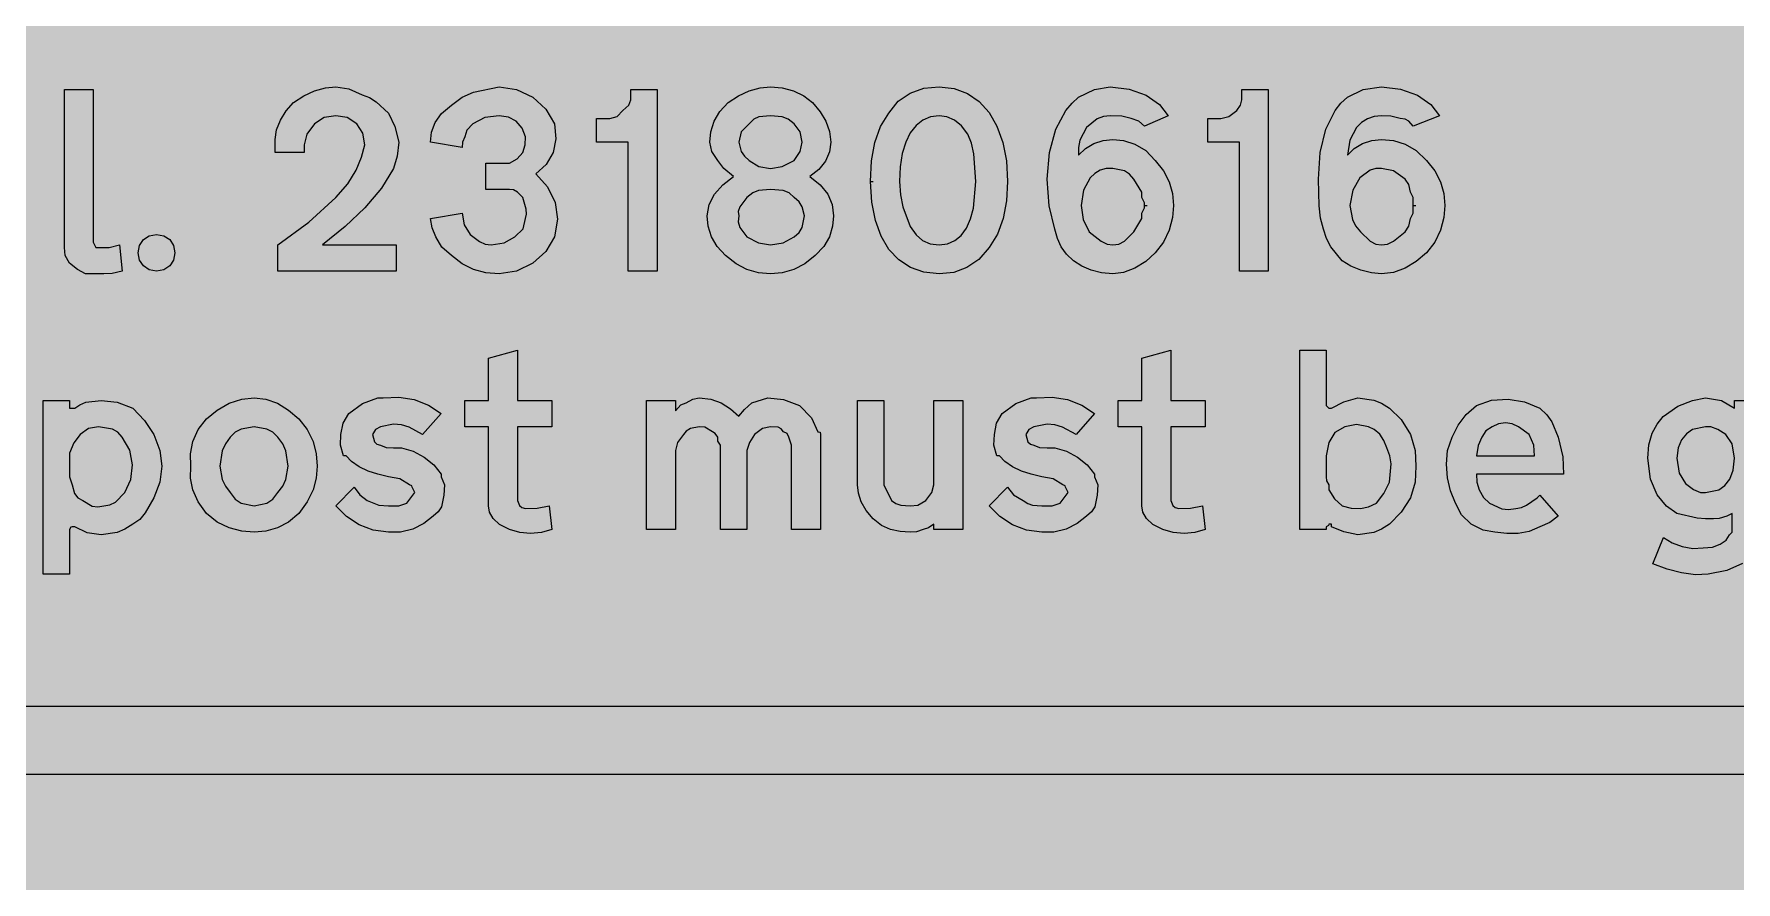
# Model space of a CAD drawing. Header units: metres. Extents: x 10 to 559, y 12 to 260.
# Drawn here: x 345.7 to 462, y 134.1 to 192.1 of the extents above; entities that cross this region are included whole.
import ezdxf

# ---------------------------------------------------------------- set-up
doc = ezdxf.new("R2010")
doc.units = ezdxf.units.M
for name, color, linetype, true_color in [('FILL_BLACK_000000', 7, 'Continuous', 0x000000), ('FILL_YELLOW_FFFF00', 7, 'Continuous', 0xffff00), ('STROKE_BLACK_000000', 7, 'Continuous', 0x000000)]:
    doc.layers.add(name, color=color, linetype=linetype, true_color=true_color)

msp = doc.modelspace()

# ---------------------------------------------------------------- hatches: boundary and pattern name
at = {"layer": 'FILL_BLACK_000000', "true_color": 0x000000}
h = msp.add_hatch(color=7, dxfattribs=at)
h.dxf.hatch_style = 1
h.paths.add_polyline_path([(362.16, 183.96), (362.16, 184.86), (362.26, 185.53), (362.52, 186.19), (362.92, 186.81), (363.42, 187.38), (364.12, 187.85), (364.86, 188.19), (365.6, 188.39), (366.3, 188.46), (367.2, 188.33), (368.1, 187.92), (368.61, 187.72), (369.07, 187.43), (369.9, 186.66), (370.33, 185.74), (370.62, 184.68), (370.51, 183.71), (370.26, 182.88), (369.42, 181.53), (368.3, 180.2), (366.94, 178.91), (365.4, 177.66), (370.44, 177.66), (370.44, 175.86), (362.34, 175.86), (362.34, 177.66), (364.46, 179.21), (366.3, 180.9), (367.12, 181.84), (367.7, 182.77), (368.07, 183.66), (368.28, 184.5), (368.15, 185.29), (367.74, 185.94), (367.09, 186.35), (366.3, 186.48), (365.51, 186.35), (364.86, 185.94), (364.32, 185.22), (364.14, 184.5), (364.14, 183.96), (362.16, 183.96)])
h = msp.add_hatch(color=7, dxfattribs=at)
h.dxf.hatch_style = 1
h.paths.add_polyline_path([(379.33, 179.76), (379.31, 180.11), (379.08, 180.9), (378.72, 181.26), (378.45, 181.42), (378.18, 181.44), (376.56, 181.44), (376.56, 183.24), (378, 183.24), (378.18, 183.24), (378.7, 183.53), (379.08, 183.96), (379.24, 184.5), (379.26, 185.04), (379.03, 185.64), (378.63, 186.1), (378.1, 186.38), (377.46, 186.48), (376.49, 186.35), (375.66, 185.94), (375.26, 185.49), (375.12, 185.04), (374.96, 184.68), (374.94, 184.32), (372.78, 184.68), (372.85, 185.35), (373.1, 186.01), (373.54, 186.63), (374.22, 187.2), (374.93, 187.75), (375.71, 188.1), (377.46, 188.46), (378.66, 188.27), (379.76, 187.74), (380.65, 186.94), (381.24, 185.94), (381.35, 184.9), (381.15, 183.96), (380.68, 183.16), (379.98, 182.52), (380.78, 181.62), (381.29, 180.56), (381.45, 179.41), (381.24, 178.2), (380.65, 177.2), (379.76, 176.4), (378.66, 175.87), (377.46, 175.68), (376.55, 175.75), (375.71, 175.97), (374.93, 176.36), (374.22, 176.94), (373.55, 177.5), (373.14, 178.2), (372.89, 178.83), (372.78, 179.46), (374.94, 179.82), (375.08, 179.03), (375.48, 178.38), (376.13, 177.89), (376.52, 177.72), (376.92, 177.66), (377.8, 177.8), (378.54, 178.2), (379.1, 178.76), (379.26, 179.46), (379.33, 179.76)])
h = msp.add_hatch(color=7, dxfattribs=at)
h.dxf.hatch_style = 1
h.paths.add_polyline_path([(400.22, 180.42), (400.32, 179.64), (400.25, 178.94), (400.03, 178.22), (399.64, 177.54), (399.06, 176.94), (398.35, 176.36), (397.6, 175.97), (396.81, 175.75), (396, 175.68), (395.19, 175.75), (394.4, 175.97), (393.65, 176.36), (392.94, 176.94), (392.36, 177.54), (391.97, 178.22), (391.75, 178.94), (391.68, 179.64), (391.81, 180.42), (392.18, 181.13), (392.74, 181.77), (393.48, 182.34), (392.81, 182.88), (392.4, 183.42), (392, 184.05), (391.86, 184.68), (391.93, 185.38), (392.15, 186.1), (392.54, 186.78), (393.12, 187.38), (393.82, 187.85), (394.56, 188.19), (395.3, 188.39), (396, 188.46), (396.8, 188.39), (397.58, 188.19), (398.28, 187.85), (398.88, 187.38), (399.4, 186.75), (399.78, 186.12), (400.03, 185.4), (400.14, 184.68), (400.04, 184.01), (399.76, 183.38), (399.3, 182.81), (398.7, 182.34), (399.41, 181.77), (399.92, 181.13), (400.22, 180.42)])
h.paths.add_polyline_path([(394.38, 180.9), (393.91, 180.27), (393.8, 179.94), (393.84, 179.64), (393.8, 179.24), (393.91, 178.85), (394.38, 178.2), (395.19, 177.8), (396, 177.66), (396.88, 177.8), (397.62, 178.2), (397.96, 178.5), (398.18, 178.85), (398.34, 179.64), (398.18, 180.27), (397.96, 180.6), (397.62, 180.9), (397.29, 181.21), (396.88, 181.37), (396, 181.44), (395.19, 181.37), (394.79, 181.21), (394.38, 180.9)], flags=16)
h.paths.add_polyline_path([(397.62, 183.42), (398.03, 184.05), (398.16, 184.68), (398.03, 185.38), (397.62, 185.94), (397.22, 186.25), (396.81, 186.41), (396, 186.48), (395.21, 186.41), (394.86, 186.25), (394.56, 185.94), (394, 185.38), (393.84, 184.68), (394, 184.05), (394.22, 183.72), (394.56, 183.42), (395.21, 183.02), (396, 182.88), (396.81, 183.02), (397.62, 183.42)], flags=16)
h = msp.add_hatch(color=7, dxfattribs=at)
h.dxf.hatch_style = 1
h.paths.add_polyline_path([(403.13, 184.66), (403.52, 185.75), (404.1, 186.66), (404.74, 187.47), (405.54, 188.03), (406.48, 188.36), (407.52, 188.46), (408.55, 188.34), (409.47, 188), (410.27, 187.45), (410.94, 186.71), (411.48, 185.77), (411.87, 184.66), (412.12, 183.4), (412.2, 181.98), (412.13, 180.67), (411.91, 179.46), (411.52, 178.39), (410.94, 177.48), (410.23, 176.67), (409.43, 176.11), (408.54, 175.78), (407.52, 175.68), (406.49, 175.79), (405.57, 176.11), (404.77, 176.63), (404.1, 177.35), (403.56, 178.25), (403.17, 179.33), (402.92, 180.57), (402.84, 181.98), (402.91, 183.39), (403.13, 184.66)])
h.paths.add_polyline_path([(408.6, 177.96), (409.03, 178.31), (409.39, 178.81), (409.67, 179.43), (409.87, 180.17), (410.04, 181.98), (409.91, 183.87), (409.74, 184.61), (409.5, 185.22), (409.06, 185.8), (408.58, 186.19), (408.06, 186.41), (407.52, 186.48), (406.94, 186.4), (406.41, 186.18), (405.95, 185.82), (405.56, 185.31), (405.25, 184.67), (405.01, 183.9), (404.87, 183), (404.82, 181.98), (404.88, 181.07), (405.05, 180.25), (405.54, 178.92), (405.95, 178.34), (406.4, 177.95), (406.91, 177.73), (407.52, 177.66), (408.09, 177.73), (408.6, 177.96)], flags=16)
h = msp.add_hatch(color=7, dxfattribs=at)
h.dxf.hatch_style = 1
h.paths.add_polyline_path([(417.92, 175.93), (417.27, 176.21), (416.7, 176.58), (416.22, 177.02), (415.87, 177.53), (415.61, 178.1), (415.44, 178.74), (415.04, 180.32), (414.9, 182.16), (415.06, 183.97), (415.51, 185.56), (416.19, 186.84), (416.61, 187.35), (417.06, 187.74), (418.14, 188.28), (419.22, 188.46), (420.52, 188.3), (421.67, 187.88), (422.59, 187.25), (423.18, 186.48), (421.56, 185.76), (421.18, 186.1), (420.66, 186.3), (420.01, 186.46), (419.22, 186.48), (418.76, 186.42), (418.33, 186.26), (417.6, 185.67), (417.14, 184.81), (417.05, 184.31), (417.06, 183.78), (417.53, 184.25), (418.1, 184.59), (418.73, 184.79), (419.4, 184.86), (420.13, 184.79), (420.91, 184.55), (421.65, 184.1), (422.28, 183.42), (422.86, 182.71), (423.25, 181.96), (423.47, 181.17), (423.54, 180.36), (423.47, 179.52), (423.25, 178.67), (422.86, 177.85), (422.28, 177.12), (421.65, 176.52), (420.91, 176.06), (420.13, 175.78), (419.4, 175.68), (418.62, 175.74), (417.92, 175.93)])
h.paths.add_polyline_path([(421.38, 180.9), (421.38, 181.26), (420.84, 182.16), (420.54, 182.5), (420.19, 182.72), (419.4, 182.88), (418.95, 182.88), (418.53, 182.76), (418.16, 182.54), (417.85, 182.23), (417.4, 181.39), (417.24, 180.36), (417.38, 179.39), (417.78, 178.56), (418.59, 177.91), (419, 177.72), (419.4, 177.66), (419.8, 177.72), (420.19, 177.91), (420.84, 178.56), (421.38, 179.46), (421.38, 179.82), (421.56, 180.18), (421.56, 180.36), (421.56, 180.54), (421.38, 180.9)], flags=16)
h = msp.add_hatch(color=7, dxfattribs=at)
h.dxf.hatch_style = 1
h.paths.add_polyline_path([(436.34, 175.93), (435.66, 176.21), (435.06, 176.58), (434.3, 177.53), (434, 178.1), (433.8, 178.74), (433.59, 179.48), (433.49, 180.32), (433.44, 182.16), (433.57, 183.97), (433.96, 185.56), (434.58, 186.84), (434.97, 187.35), (435.42, 187.74), (436.5, 188.28), (437.76, 188.46), (439.06, 188.3), (440.21, 187.88), (441.13, 187.25), (441.72, 186.48), (439.92, 185.76), (439.61, 186.1), (439.36, 186.24), (439.02, 186.3), (438.39, 186.46), (437.76, 186.48), (437.25, 186.42), (436.79, 186.26), (436.39, 186.01), (436.05, 185.67), (435.58, 184.81), (435.42, 183.78), (435.89, 184.25), (436.46, 184.59), (437.09, 184.79), (437.76, 184.86), (438.57, 184.79), (439.36, 184.55), (440.11, 184.1), (440.82, 183.42), (441.4, 182.71), (441.79, 181.96), (442.01, 181.17), (442.08, 180.36), (442.01, 179.52), (441.79, 178.67), (441.4, 177.85), (440.82, 177.12), (440.11, 176.52), (439.36, 176.06), (438.57, 175.78), (437.76, 175.68), (437.06, 175.74), (436.34, 175.93)])
h.paths.add_polyline_path([(439.92, 180.9), (439.74, 181.26), (439.63, 181.78), (439.38, 182.16), (438.57, 182.72), (437.76, 182.88), (437.36, 182.88), (436.97, 182.76), (436.28, 182.23), (435.79, 181.39), (435.6, 180.36), (435.76, 179.39), (435.98, 178.97), (436.32, 178.56), (436.97, 177.91), (437.36, 177.72), (437.76, 177.66), (438.17, 177.72), (438.57, 177.91), (439.38, 178.56), (439.63, 178.94), (439.74, 179.46), (439.92, 179.82), (439.92, 180.18), (439.92, 180.36), (439.92, 180.54), (439.92, 180.9)], flags=16)
h = msp.add_hatch(color=7, dxfattribs=at)
h.dxf.hatch_style = 1
h.paths.add_polyline_path([(347.76, 188.28), (349.74, 188.28), (349.74, 177.84), (349.92, 177.48), (350.28, 177.48), (350.82, 177.48), (351.54, 177.66), (351.72, 175.86), (351.02, 175.7), (350.46, 175.68), (349.2, 175.68), (348.66, 175.97), (348.12, 176.4), (347.81, 176.94), (347.76, 177.48), (347.76, 188.28)])
h = msp.add_hatch(color=7, dxfattribs=at)
h.dxf.hatch_style = 1
h.paths.add_polyline_path([(386.28, 175.86), (386.28, 184.68), (384.12, 184.68), (384.12, 186.3), (385.02, 186.3), (385.54, 186.44), (385.92, 186.84), (386.33, 187.2), (386.46, 187.56), (386.46, 188.28), (388.26, 188.28), (388.26, 175.86), (386.28, 175.86)])
h = msp.add_hatch(color=7, dxfattribs=at)
h.dxf.hatch_style = 1
h.paths.add_polyline_path([(428.04, 175.86), (428.04, 184.68), (425.88, 184.68), (425.88, 186.3), (426.78, 186.3), (427.32, 186.44), (427.86, 186.84), (428.11, 187.2), (428.22, 187.56), (428.22, 188.28), (430.02, 188.28), (430.02, 175.86), (428.04, 175.86)])
h = msp.add_hatch(color=7, dxfattribs=at)
h.dxf.hatch_style = 1
h.paths.add_polyline_path([(355.22, 176.62), (354.96, 176.22), (354.56, 175.96), (354.06, 175.86), (353.56, 175.96), (353.16, 176.22), (352.9, 176.62), (352.8, 177.12), (352.9, 177.62), (353.16, 178.02), (353.56, 178.28), (354.06, 178.38), (354.56, 178.28), (354.96, 178.02), (355.22, 177.62), (355.32, 177.12), (355.22, 176.62)])
h = msp.add_hatch(color=7, dxfattribs=at)
h.dxf.hatch_style = 1
h.paths.add_polyline_path([(378.85, 159.86), (379.02, 159.72), (379.26, 159.66), (380.07, 159.68), (380.88, 159.84), (381.06, 158.22), (380.36, 158.02), (379.62, 157.95), (378.88, 158.02), (378.18, 158.22), (377.5, 158.55), (377.05, 158.96), (376.81, 159.41), (376.74, 159.84), (376.74, 165.24), (375.12, 165.24), (375.12, 167.04), (376.74, 167.04), (376.74, 169.92), (378.72, 170.46), (378.72, 167.04), (381.06, 167.04), (381.06, 165.24), (378.72, 165.24), (378.72, 160.2), (378.85, 159.86)])
h = msp.add_hatch(color=7, dxfattribs=at)
h.dxf.hatch_style = 1
h.paths.add_polyline_path([(423.5, 159.86), (423.66, 159.72), (423.9, 159.66), (424.71, 159.68), (425.52, 159.84), (425.7, 158.22), (425, 158.02), (424.26, 157.95), (423.52, 158.02), (422.82, 158.22), (422.14, 158.55), (421.7, 158.96), (421.45, 159.41), (421.38, 159.84), (421.38, 165.24), (419.76, 165.24), (419.76, 167.04), (421.38, 167.04), (421.38, 169.92), (423.36, 170.46), (423.36, 167.04), (425.7, 167.04), (425.7, 165.24), (423.36, 165.24), (423.36, 160.2), (423.5, 159.86)])
h = msp.add_hatch(color=7, dxfattribs=at)
h.dxf.hatch_style = 1
h.paths.add_polyline_path([(436.14, 167.22), (437.22, 167.06), (437.76, 166.84), (438.3, 166.5), (439.09, 165.74), (439.74, 164.7), (440.06, 163.62), (440.1, 162.54), (440.06, 161.46), (439.74, 160.38), (439.09, 159.41), (438.3, 158.58), (437.76, 158.24), (437.22, 158.02), (436.14, 157.86), (435.17, 158.06), (434.34, 158.4), (434.34, 158.58), (434.16, 158.58), (434.14, 158.49), (433.98, 158.4), (433.98, 158.22), (432.18, 158.22), (432.18, 170.46), (433.98, 170.46), (433.98, 166.68), (434.16, 166.5), (434.34, 166.5), (435.17, 166.93), (436.14, 167.22)])
h.paths.add_polyline_path([(437.4, 160.02), (437.92, 160.67), (438.3, 161.46), (438.41, 162.7), (438.33, 163.26), (438.12, 163.8), (437.92, 164.3), (437.63, 164.72), (437.26, 165.04), (436.86, 165.24), (436.05, 165.38), (435.24, 165.24), (434.57, 164.84), (434.16, 164.16), (433.98, 163.26), (433.98, 161.82), (434, 161.55), (434.16, 161.28), (434.16, 160.92), (434.54, 160.31), (435.06, 159.84), (435.69, 159.68), (436.32, 159.66), (436.86, 159.77), (437.4, 160.02)], flags=16)
h = msp.add_hatch(color=7, dxfattribs=at)
h.dxf.hatch_style = 1
h.paths.add_polyline_path([(350.28, 167.04), (351.36, 166.91), (352.44, 166.5), (353.23, 165.67), (353.88, 164.7), (354.28, 163.62), (354.42, 162.54), (354.28, 161.46), (353.88, 160.38), (353.29, 159.35), (352.92, 158.91), (352.44, 158.58), (351.9, 158.24), (351.36, 158.02), (350.28, 157.86), (349.31, 158), (348.48, 158.4), (348.3, 158.4), (348.21, 158.38), (348.12, 158.22), (348.12, 155.16), (346.32, 155.16), (346.32, 167.04), (348.12, 167.04), (348.12, 166.5), (348.3, 166.5), (348.41, 166.5), (348.48, 166.5), (348.81, 166.74), (349.24, 166.91), (350.28, 167.04)])
h.paths.add_polyline_path([(348.12, 163.44), (348.12, 161.82), (348.3, 161.28), (348.46, 160.67), (348.68, 160.39), (349.02, 160.2), (349.67, 159.82), (350.06, 159.77), (350.46, 159.84), (350.86, 159.9), (351.25, 160.09), (351.9, 160.74), (352.3, 161.63), (352.42, 162.63), (352.23, 163.63), (351.72, 164.52), (351.42, 164.86), (351.04, 165.08), (350.1, 165.24), (349.4, 165.11), (348.84, 164.7), (348.41, 164.14), (348.12, 163.44)], flags=16)
h = msp.add_hatch(color=7, dxfattribs=at)
h.dxf.hatch_style = 1
h.paths.add_polyline_path([(356.53, 164.23), (356.91, 165.05), (357.48, 165.78), (358.21, 166.38), (359.03, 166.84), (359.88, 167.12), (360.72, 167.22), (361.53, 167.12), (362.32, 166.84), (363.07, 166.38), (363.78, 165.78), (364.36, 165.05), (364.75, 164.23), (364.97, 163.38), (365.04, 162.54), (364.97, 161.73), (364.75, 160.92), (364.36, 160.11), (363.78, 159.3), (363.07, 158.72), (362.32, 158.33), (361.53, 158.11), (360.72, 158.04), (359.88, 158.11), (359.03, 158.33), (358.21, 158.72), (357.48, 159.3), (356.91, 160.11), (356.53, 160.92), (356.37, 161.73), (356.4, 162.54), (356.37, 163.38), (356.53, 164.23)])
h.paths.add_polyline_path([(359.43, 164.86), (359.1, 164.52), (358.76, 164.08), (358.54, 163.6), (358.38, 162.54), (358.54, 161.64), (358.76, 161.17), (359.1, 160.74), (359.43, 160.3), (359.84, 160.02), (360.72, 159.84), (361.6, 160.02), (362.01, 160.3), (362.34, 160.74), (362.68, 161.17), (362.9, 161.64), (363.06, 162.54), (362.9, 163.6), (362.68, 164.08), (362.34, 164.52), (362.01, 164.86), (361.6, 165.08), (360.72, 165.24), (359.84, 165.08), (359.43, 164.86)], flags=16)
h = msp.add_hatch(color=7, dxfattribs=at)
h.dxf.hatch_style = 1
h.paths.add_polyline_path([(369.74, 163.82), (370.26, 163.8), (370.8, 163.8), (371.6, 163.57), (372.35, 163.17), (373, 162.64), (373.5, 162), (373.5, 161.82), (373.73, 161.26), (373.68, 160.56), (373.52, 159.77), (373.3, 159.42), (372.96, 159.12), (372.33, 158.62), (371.57, 158.24), (370.73, 158.03), (369.9, 158.04), (368.86, 158.17), (367.9, 158.54), (367.04, 159.1), (366.3, 159.84), (367.56, 161.1), (367.94, 160.58), (368.46, 160.2), (369.25, 159.89), (369.9, 159.84), (370.62, 159.84), (371.16, 160.02), (371.7, 160.74), (371.52, 161.1), (371.5, 161.19), (371.34, 161.28), (370.69, 161.69), (369.9, 161.82), (369.18, 162), (368.51, 162.2), (367.9, 162.5), (367.38, 162.86), (367.02, 163.26), (366.84, 163.26), (366.62, 163.98), (366.66, 164.7), (366.8, 165.49), (367.2, 166.14), (368.12, 166.82), (369.18, 167.22), (369.54, 167.22), (370.61, 167.25), (371.66, 167.09), (372.63, 166.71), (373.5, 166.14), (372.24, 164.7), (371.32, 165.2), (370.8, 165.36), (370.26, 165.42), (369.36, 165.24), (369.02, 165.04), (368.82, 164.7), (368.96, 164.21), (369.12, 164.04), (369.36, 163.98), (369.74, 163.82)])
h = msp.add_hatch(color=7, dxfattribs=at)
h.dxf.hatch_style = 1
h.paths.add_polyline_path([(389.52, 166.32), (389.88, 166.73), (390.24, 166.86), (390.69, 167.11), (391.14, 167.22), (391.92, 167.12), (392.63, 166.86), (393.27, 166.46), (393.84, 165.96), (394.22, 166.41), (394.74, 166.86), (395.82, 167.22), (396.9, 167.09), (397.98, 166.68), (398.81, 165.85), (399.24, 164.88), (399.4, 164.86), (399.42, 164.7), (399.42, 158.22), (397.44, 158.22), (397.44, 163.98), (397.26, 164.52), (397.15, 164.77), (396.9, 164.88), (396.73, 165.09), (396.52, 165.2), (396, 165.24), (395.46, 165.11), (394.92, 164.7), (394.58, 164.16), (394.38, 163.62), (394.38, 158.22), (392.58, 158.22), (392.58, 163.98), (392.42, 164.25), (392.4, 164.52), (392.22, 164.77), (392.04, 164.88), (391.52, 165.2), (391.14, 165.24), (390.53, 165.11), (390.25, 164.94), (390.06, 164.7), (389.66, 164.16), (389.52, 163.62), (389.52, 158.22), (387.54, 158.22), (387.54, 167.04), (389.52, 167.04), (389.52, 166.32)])
h = msp.add_hatch(color=7, dxfattribs=at)
h.dxf.hatch_style = 1
h.paths.add_polyline_path([(404.87, 158.08), (404.21, 158.22), (403.59, 158.5), (403.02, 158.94), (402.55, 159.51), (402.21, 160.11), (402.01, 160.71), (401.94, 161.28), (401.94, 167.04), (403.74, 167.04), (403.74, 161.28), (404.28, 160.2), (404.58, 159.99), (404.91, 159.89), (405.54, 159.84), (406.08, 159.89), (406.62, 160.2), (407.02, 160.74), (407.16, 161.28), (407.16, 167.04), (409.14, 167.04), (409.14, 158.22), (407.16, 158.22), (407.16, 158.58), (406.8, 158.33), (406.44, 158.22), (405.99, 158.06), (405.54, 158.04), (404.87, 158.08)])
h = msp.add_hatch(color=7, dxfattribs=at)
h.dxf.hatch_style = 1
h.paths.add_polyline_path([(414.38, 163.82), (414.9, 163.8), (415.44, 163.8), (416.24, 163.57), (416.99, 163.17), (417.64, 162.64), (418.14, 162), (418.14, 161.82), (418.37, 161.26), (418.32, 160.56), (418.16, 159.77), (417.94, 159.42), (417.6, 159.12), (416.97, 158.62), (416.21, 158.24), (415.37, 158.03), (414.54, 158.04), (413.5, 158.17), (412.54, 158.54), (411.68, 159.1), (410.94, 159.84), (412.2, 161.1), (412.61, 160.58), (413.28, 160.2), (413.58, 159.99), (413.91, 159.89), (414.54, 159.84), (415.26, 159.84), (415.8, 160.02), (416.34, 160.74), (416.16, 161.1), (416.14, 161.19), (415.98, 161.28), (415.33, 161.69), (414.54, 161.82), (413.82, 162), (413.15, 162.2), (412.54, 162.5), (412.02, 162.86), (411.66, 163.26), (411.48, 163.26), (411.26, 163.98), (411.3, 164.7), (411.44, 165.49), (411.84, 166.14), (412.76, 166.82), (413.82, 167.22), (414.18, 167.22), (415.25, 167.25), (416.29, 167.09), (417.27, 166.71), (418.14, 166.14), (416.88, 164.7), (415.96, 165.2), (415.44, 165.36), (414.9, 165.42), (414, 165.24), (413.66, 165.04), (413.46, 164.7), (413.6, 164.21), (413.76, 164.04), (414, 163.98), (414.38, 163.82)])
h = msp.add_hatch(color=7, dxfattribs=at)
h.dxf.hatch_style = 1
h.paths.add_polyline_path([(443.88, 158.58), (443.21, 159.23), (442.8, 160.02), (442.46, 160.86), (442.26, 161.75), (442.19, 162.68), (442.26, 163.62), (442.57, 164.53), (442.98, 165.35), (443.53, 166.08), (444.24, 166.68), (445.27, 167.06), (446.4, 167.13), (447.53, 166.93), (448.56, 166.5), (449.04, 166.06), (449.39, 165.58), (449.82, 164.52), (450.14, 163.19), (450.18, 162), (444.24, 162), (444.26, 161.46), (444.42, 160.92), (444.71, 160.4), (445.14, 160.02), (445.97, 159.64), (446.43, 159.59), (446.94, 159.66), (447.32, 159.72), (447.66, 159.89), (448.38, 160.38), (448.56, 160.56), (449.82, 159.12), (449.26, 158.69), (448.56, 158.4), (447.85, 158.09), (447.1, 157.95), (446.31, 157.94), (445.5, 158.04), (444.69, 158.18), (443.88, 158.58)])
h.paths.add_polyline_path([(448.16, 163.98), (447.84, 164.7), (447.12, 165.24), (446.69, 165.44), (446.22, 165.51), (445.75, 165.44), (445.32, 165.24), (444.89, 164.95), (444.6, 164.52), (444.35, 163.96), (444.24, 163.26), (448.2, 163.26), (448.16, 163.98)], flags=16)
h = msp.add_hatch(color=7, dxfattribs=at)
h.dxf.hatch_style = 1
h.paths.add_polyline_path([(458.3, 157.05), (459.02, 156.92), (459.72, 156.96), (460.36, 157.02), (460.89, 157.21), (461.29, 157.49), (461.52, 157.86), (461.7, 158.04), (461.7, 158.22), (461.7, 159.3), (461.34, 159.12), (460.82, 158.96), (460.44, 158.94), (459.9, 158.94), (459.32, 158.99), (457.92, 159.3), (457.23, 159.81), (456.59, 160.58), (456.12, 161.65), (455.94, 163.08), (456.02, 164.01), (456.24, 164.79), (456.58, 165.42), (457, 165.94), (457.99, 166.65), (459, 167.04), (459.9, 167.22), (460.98, 167.04), (461.88, 166.5), (461.88, 167.04), (463.68, 167.04), (463.68, 157.32), (463.22, 156.55), (462.42, 155.9), (461.35, 155.42), (460.08, 155.16), (459.21, 155.12), (458.26, 155.25), (457.27, 155.51), (456.3, 155.88), (457.02, 157.68), (457.62, 157.31), (458.3, 157.05)])
h.paths.add_polyline_path([(458.6, 164.75), (458.26, 164.34), (458.01, 163.79), (457.92, 163.08), (458.1, 162.06), (458.53, 161.37), (459.06, 160.95), (459.54, 160.74), (459.72, 160.74), (459.9, 160.74), (460.8, 160.92), (461.2, 161.23), (461.54, 161.66), (461.79, 162.26), (461.88, 163.08), (461.7, 164.08), (461.27, 164.7), (460.74, 165.05), (460.26, 165.24), (460.08, 165.24), (459.9, 165.24), (459, 165.06), (458.6, 164.75)], flags=16)
h = msp.add_hatch(color=7, dxfattribs=at)
h.dxf.hatch_style = 1
h.paths.add_polyline_path([(77.4, 136.62), (70.38, 136.62), (63.18, 143.82), (70.38, 150.84), (77.4, 150.84), (72.72, 146.16), (506.16, 146.16), (506.16, 141.48), (72.72, 141.48), (77.4, 136.62)])
at = {"layer": 'FILL_YELLOW_FFFF00', "true_color": 0xffff00}
h = msp.add_hatch(color=7, dxfattribs=at)
h.dxf.hatch_style = 1
h.paths.add_polyline_path([(553.58, 259.79), (554.9, 259.4), (556.14, 258.78), (557.28, 257.94), (558.12, 256.9), (558.74, 255.69), (559.13, 254.35), (559.26, 252.9), (559.26, 19.08), (559.13, 17.73), (558.72, 16.38), (558.07, 15.21), (557.28, 14.04), (556.11, 13.12), (554.83, 12.51), (553.51, 12.17), (552.24, 12.06), (17.1, 12.06), (15.86, 12.17), (14.6, 12.51), (13.38, 13.12), (12.24, 14.04), (11.3, 15.18), (10.62, 16.43), (10.22, 17.74), (10.08, 19.08), (10.08, 252.9), (10.22, 254.25), (10.62, 255.6), (11.3, 256.77), (12.24, 257.94), (12.71, 258.45), (13.28, 258.89), (14.58, 259.56), (15.91, 259.88), (17.1, 259.92), (552.24, 259.92), (553.58, 259.79)])

# ---------------------------------------------------------------- linework, layer by layer
at = {"layer": 'FILL_BLACK_000000', "lineweight": 0, "true_color": 0x000000}
for points in [[(362.16, 183.96), (362.16, 184.86), (362.26, 185.53), (362.52, 186.19), (362.92, 186.81), (363.42, 187.38), (364.12, 187.85), (364.86, 188.19), (365.6, 188.39), (366.3, 188.46), (367.2, 188.33), (368.1, 187.92), (368.61, 187.72), (369.07, 187.43), (369.9, 186.66), (370.33, 185.74), (370.62, 184.68), (370.51, 183.71), (370.26, 182.88), (369.42, 181.53), (368.3, 180.2), (366.94, 178.91), (365.4, 177.66), (370.44, 177.66), (370.44, 175.86), (362.34, 175.86), (362.34, 177.66), (364.46, 179.21), (366.3, 180.9), (367.12, 181.84), (367.7, 182.77), (368.07, 183.66), (368.28, 184.5), (368.15, 185.29), (367.74, 185.94), (367.09, 186.35), (366.3, 186.48), (365.51, 186.35), (364.86, 185.94), (364.32, 185.22), (364.14, 184.5), (364.14, 183.96)], [(379.33, 179.76), (379.31, 180.11), (379.08, 180.9), (378.72, 181.26), (378.45, 181.42), (378.18, 181.44), (376.56, 181.44), (376.56, 183.24), (378, 183.24), (378.18, 183.24), (378.7, 183.53), (379.08, 183.96), (379.24, 184.5), (379.26, 185.04), (379.03, 185.64), (378.63, 186.1), (378.1, 186.38), (377.46, 186.48), (376.49, 186.35), (375.66, 185.94), (375.26, 185.49), (375.12, 185.04), (374.96, 184.68), (374.94, 184.32), (372.78, 184.68), (372.85, 185.35), (373.1, 186.01), (373.54, 186.63), (374.22, 187.2), (374.93, 187.75), (375.71, 188.1), (377.46, 188.46), (378.66, 188.27), (379.76, 187.74), (380.65, 186.94), (381.24, 185.94), (381.35, 184.9), (381.15, 183.96), (380.68, 183.16), (379.98, 182.52), (380.78, 181.62), (381.29, 180.56), (381.45, 179.41), (381.24, 178.2), (380.65, 177.2), (379.76, 176.4), (378.66, 175.87), (377.46, 175.68), (376.55, 175.75), (375.71, 175.97), (374.93, 176.36), (374.22, 176.94), (373.55, 177.5), (373.14, 178.2), (372.89, 178.83), (372.78, 179.46), (374.94, 179.82), (375.08, 179.03), (375.48, 178.38), (376.13, 177.89), (376.52, 177.72), (376.92, 177.66), (377.8, 177.8), (378.54, 178.2), (379.1, 178.76), (379.26, 179.46)], [(400.22, 180.42), (400.32, 179.64), (400.25, 178.94), (400.03, 178.22), (399.64, 177.54), (399.06, 176.94), (398.35, 176.36), (397.6, 175.97), (396.81, 175.75), (396, 175.68), (395.19, 175.75), (394.4, 175.97), (393.65, 176.36), (392.94, 176.94), (392.36, 177.54), (391.97, 178.22), (391.75, 178.94), (391.68, 179.64), (391.81, 180.42), (392.18, 181.13), (392.74, 181.77), (393.48, 182.34), (392.81, 182.88), (392.4, 183.42), (392, 184.05), (391.86, 184.68), (391.93, 185.38), (392.15, 186.1), (392.54, 186.78), (393.12, 187.38), (393.82, 187.85), (394.56, 188.19), (395.3, 188.39), (396, 188.46), (396.8, 188.39), (397.58, 188.19), (398.28, 187.85), (398.88, 187.38), (399.4, 186.75), (399.78, 186.12), (400.03, 185.4), (400.14, 184.68), (400.04, 184.01), (399.76, 183.38), (399.3, 182.81), (398.7, 182.34), (399.41, 181.77), (399.92, 181.13)], [(403.13, 184.66), (403.52, 185.75), (404.1, 186.66), (404.74, 187.47), (405.54, 188.03), (406.48, 188.36), (407.52, 188.46), (408.55, 188.34), (409.47, 188), (410.27, 187.45), (410.94, 186.71), (411.48, 185.77), (411.87, 184.66), (412.12, 183.4), (412.2, 181.98), (412.13, 180.67), (411.91, 179.46), (411.52, 178.39), (410.94, 177.48), (410.23, 176.67), (409.43, 176.11), (408.54, 175.78), (407.52, 175.68), (406.49, 175.79), (405.57, 176.11), (404.77, 176.63), (404.1, 177.35), (403.56, 178.25), (403.17, 179.33), (402.92, 180.57), (402.84, 181.98), (402.91, 183.39)], [(417.92, 175.93), (417.27, 176.21), (416.7, 176.58), (416.22, 177.02), (415.87, 177.53), (415.61, 178.1), (415.44, 178.74), (415.04, 180.32), (414.9, 182.16), (415.06, 183.97), (415.51, 185.56), (416.19, 186.84), (416.61, 187.35), (417.06, 187.74), (418.14, 188.28), (419.22, 188.46), (420.52, 188.3), (421.67, 187.88), (422.59, 187.25), (423.18, 186.48), (421.56, 185.76), (421.18, 186.1), (420.66, 186.3), (420.01, 186.46), (419.22, 186.48), (418.76, 186.42), (418.33, 186.26), (417.6, 185.67), (417.14, 184.81), (417.05, 184.31), (417.06, 183.78), (417.53, 184.25), (418.1, 184.59), (418.73, 184.79), (419.4, 184.86), (420.13, 184.79), (420.91, 184.55), (421.65, 184.1), (422.28, 183.42), (422.86, 182.71), (423.25, 181.96), (423.47, 181.17), (423.54, 180.36), (423.47, 179.52), (423.25, 178.67), (422.86, 177.85), (422.28, 177.12), (421.65, 176.52), (420.91, 176.06), (420.13, 175.78), (419.4, 175.68), (418.62, 175.74)], [(436.34, 175.93), (435.66, 176.21), (435.06, 176.58), (434.3, 177.53), (434, 178.1), (433.8, 178.74), (433.59, 179.48), (433.49, 180.32), (433.44, 182.16), (433.57, 183.97), (433.96, 185.56), (434.58, 186.84), (434.97, 187.35), (435.42, 187.74), (436.5, 188.28), (437.76, 188.46), (439.06, 188.3), (440.21, 187.88), (441.13, 187.25), (441.72, 186.48), (439.92, 185.76), (439.61, 186.1), (439.36, 186.24), (439.02, 186.3), (438.39, 186.46), (437.76, 186.48), (437.25, 186.42), (436.79, 186.26), (436.39, 186.01), (436.05, 185.67), (435.58, 184.81), (435.42, 183.78), (435.89, 184.25), (436.46, 184.59), (437.09, 184.79), (437.76, 184.86), (438.57, 184.79), (439.36, 184.55), (440.11, 184.1), (440.82, 183.42), (441.4, 182.71), (441.79, 181.96), (442.01, 181.17), (442.08, 180.36), (442.01, 179.52), (441.79, 178.67), (441.4, 177.85), (440.82, 177.12), (440.11, 176.52), (439.36, 176.06), (438.57, 175.78), (437.76, 175.68), (437.06, 175.74)], [(347.76, 188.28), (349.74, 188.28), (349.74, 177.84), (349.92, 177.48), (350.28, 177.48), (350.82, 177.48), (351.54, 177.66), (351.72, 175.86), (351.02, 175.7), (350.46, 175.68), (349.2, 175.68), (348.66, 175.97), (348.12, 176.4), (347.81, 176.94), (347.76, 177.48)], [(386.28, 175.86), (386.28, 184.68), (384.12, 184.68), (384.12, 186.3), (385.02, 186.3), (385.54, 186.44), (385.92, 186.84), (386.33, 187.2), (386.46, 187.56), (386.46, 188.28), (388.26, 188.28), (388.26, 175.86)], [(428.04, 175.86), (428.04, 184.68), (425.88, 184.68), (425.88, 186.3), (426.78, 186.3), (427.32, 186.44), (427.86, 186.84), (428.11, 187.2), (428.22, 187.56), (428.22, 188.28), (430.02, 188.28), (430.02, 175.86)], [(397.62, 183.42), (398.03, 184.05), (398.16, 184.68), (398.03, 185.38), (397.62, 185.94), (397.22, 186.25), (396.81, 186.41), (396, 186.48), (395.21, 186.41), (394.86, 186.25), (394.56, 185.94), (394, 185.38), (393.84, 184.68), (394, 184.05), (394.22, 183.72), (394.56, 183.42), (395.21, 183.02), (396, 182.88), (396.81, 183.02)], [(408.6, 177.96), (409.03, 178.31), (409.39, 178.81), (409.67, 179.43), (409.87, 180.17), (410.04, 181.98), (409.91, 183.87), (409.74, 184.61), (409.5, 185.22), (409.06, 185.8), (408.58, 186.19), (408.06, 186.41), (407.52, 186.48), (406.94, 186.4), (406.41, 186.18), (405.95, 185.82), (405.56, 185.31), (405.25, 184.67), (405.01, 183.9), (404.87, 183), (404.82, 181.98), (404.88, 181.07), (405.05, 180.25), (405.54, 178.92), (405.95, 178.34), (406.4, 177.95), (406.91, 177.73), (407.52, 177.66), (408.09, 177.73)], [(421.38, 180.9), (421.38, 181.26), (420.84, 182.16), (420.54, 182.5), (420.19, 182.72), (419.4, 182.88), (418.95, 182.88), (418.53, 182.76), (418.16, 182.54), (417.85, 182.23), (417.4, 181.39), (417.24, 180.36), (417.38, 179.39), (417.78, 178.56), (418.59, 177.91), (419, 177.72), (419.4, 177.66), (419.8, 177.72), (420.19, 177.91), (420.84, 178.56), (421.38, 179.46), (421.38, 179.82), (421.56, 180.18), (421.56, 180.36), (421.56, 180.54)], [(439.92, 180.9), (439.74, 181.26), (439.63, 181.78), (439.38, 182.16), (438.57, 182.72), (437.76, 182.88), (437.36, 182.88), (436.97, 182.76), (436.28, 182.23), (435.79, 181.39), (435.6, 180.36), (435.76, 179.39), (435.98, 178.97), (436.32, 178.56), (436.97, 177.91), (437.36, 177.72), (437.76, 177.66), (438.17, 177.72), (438.57, 177.91), (439.38, 178.56), (439.63, 178.94), (439.74, 179.46), (439.92, 179.82), (439.92, 180.18), (439.92, 180.36), (439.92, 180.54)], [(394.38, 180.9), (393.91, 180.27), (393.8, 179.94), (393.84, 179.64), (393.8, 179.24), (393.91, 178.85), (394.38, 178.2), (395.19, 177.8), (396, 177.66), (396.88, 177.8), (397.62, 178.2), (397.96, 178.5), (398.18, 178.85), (398.34, 179.64), (398.18, 180.27), (397.96, 180.6), (397.62, 180.9), (397.29, 181.21), (396.88, 181.37), (396, 181.44), (395.19, 181.37), (394.79, 181.21)], [(355.22, 176.62), (354.96, 176.22), (354.56, 175.96), (354.06, 175.86), (353.56, 175.96), (353.16, 176.22), (352.9, 176.62), (352.8, 177.12), (352.9, 177.62), (353.16, 178.02), (353.56, 178.28), (354.06, 178.38), (354.56, 178.28), (354.96, 178.02), (355.22, 177.62), (355.32, 177.12)], [(378.85, 159.86), (379.02, 159.72), (379.26, 159.66), (380.07, 159.68), (380.88, 159.84), (381.06, 158.22), (380.36, 158.02), (379.62, 157.95), (378.88, 158.02), (378.18, 158.22), (377.5, 158.55), (377.05, 158.96), (376.81, 159.41), (376.74, 159.84), (376.74, 165.24), (375.12, 165.24), (375.12, 167.04), (376.74, 167.04), (376.74, 169.92), (378.72, 170.46), (378.72, 167.04), (381.06, 167.04), (381.06, 165.24), (378.72, 165.24), (378.72, 160.2)], [(423.5, 159.86), (423.66, 159.72), (423.9, 159.66), (424.71, 159.68), (425.52, 159.84), (425.7, 158.22), (425, 158.02), (424.26, 157.95), (423.52, 158.02), (422.82, 158.22), (422.14, 158.55), (421.7, 158.96), (421.45, 159.41), (421.38, 159.84), (421.38, 165.24), (419.76, 165.24), (419.76, 167.04), (421.38, 167.04), (421.38, 169.92), (423.36, 170.46), (423.36, 167.04), (425.7, 167.04), (425.7, 165.24), (423.36, 165.24), (423.36, 160.2)], [(436.14, 167.22), (437.22, 167.06), (437.76, 166.84), (438.3, 166.5), (439.09, 165.74), (439.74, 164.7), (440.06, 163.62), (440.1, 162.54), (440.06, 161.46), (439.74, 160.38), (439.09, 159.41), (438.3, 158.58), (437.76, 158.24), (437.22, 158.02), (436.14, 157.86), (435.17, 158.06), (434.34, 158.4), (434.34, 158.58), (434.16, 158.58), (434.14, 158.49), (433.98, 158.4), (433.98, 158.22), (432.18, 158.22), (432.18, 170.46), (433.98, 170.46), (433.98, 166.68), (434.16, 166.5), (434.34, 166.5), (435.17, 166.93)], [(350.28, 167.04), (351.36, 166.91), (352.44, 166.5), (353.23, 165.67), (353.88, 164.7), (354.28, 163.62), (354.42, 162.54), (354.28, 161.46), (353.88, 160.38), (353.29, 159.35), (352.92, 158.91), (352.44, 158.58), (351.9, 158.24), (351.36, 158.02), (350.28, 157.86), (349.31, 158), (348.48, 158.4), (348.3, 158.4), (348.21, 158.38), (348.12, 158.22), (348.12, 155.16), (346.32, 155.16), (346.32, 167.04), (348.12, 167.04), (348.12, 166.5), (348.3, 166.5), (348.41, 166.5), (348.48, 166.5), (348.81, 166.74), (349.24, 166.91)], [(356.53, 164.23), (356.91, 165.05), (357.48, 165.78), (358.21, 166.38), (359.03, 166.84), (359.88, 167.12), (360.72, 167.22), (361.53, 167.12), (362.32, 166.84), (363.07, 166.38), (363.78, 165.78), (364.36, 165.05), (364.75, 164.23), (364.97, 163.38), (365.04, 162.54), (364.97, 161.73), (364.75, 160.92), (364.36, 160.11), (363.78, 159.3), (363.07, 158.72), (362.32, 158.33), (361.53, 158.11), (360.72, 158.04), (359.88, 158.11), (359.03, 158.33), (358.21, 158.72), (357.48, 159.3), (356.91, 160.11), (356.53, 160.92), (356.37, 161.73), (356.4, 162.54), (356.37, 163.38)], [(369.74, 163.82), (370.26, 163.8), (370.8, 163.8), (371.6, 163.57), (372.35, 163.17), (373, 162.64), (373.5, 162), (373.5, 161.82), (373.73, 161.26), (373.68, 160.56), (373.52, 159.77), (373.3, 159.42), (372.96, 159.12), (372.33, 158.62), (371.57, 158.24), (370.73, 158.03), (369.9, 158.04), (368.86, 158.17), (367.9, 158.54), (367.04, 159.1), (366.3, 159.84), (367.56, 161.1), (367.94, 160.58), (368.46, 160.2), (369.25, 159.89), (369.9, 159.84), (370.62, 159.84), (371.16, 160.02), (371.7, 160.74), (371.52, 161.1), (371.5, 161.19), (371.34, 161.28), (370.69, 161.69), (369.9, 161.82), (369.18, 162), (368.51, 162.2), (367.9, 162.5), (367.38, 162.86), (367.02, 163.26), (366.84, 163.26), (366.62, 163.98), (366.66, 164.7), (366.8, 165.49), (367.2, 166.14), (368.12, 166.82), (369.18, 167.22), (369.54, 167.22), (370.61, 167.25), (371.66, 167.09), (372.63, 166.71), (373.5, 166.14), (372.24, 164.7), (371.32, 165.2), (370.8, 165.36), (370.26, 165.42), (369.36, 165.24), (369.02, 165.04), (368.82, 164.7), (368.96, 164.21), (369.12, 164.04), (369.36, 163.98)], [(389.52, 166.32), (389.88, 166.73), (390.24, 166.86), (390.69, 167.11), (391.14, 167.22), (391.92, 167.12), (392.63, 166.86), (393.27, 166.46), (393.84, 165.96), (394.22, 166.41), (394.74, 166.86), (395.82, 167.22), (396.9, 167.09), (397.98, 166.68), (398.81, 165.85), (399.24, 164.88), (399.4, 164.86), (399.42, 164.7), (399.42, 158.22), (397.44, 158.22), (397.44, 163.98), (397.26, 164.52), (397.15, 164.77), (396.9, 164.88), (396.73, 165.09), (396.52, 165.2), (396, 165.24), (395.46, 165.11), (394.92, 164.7), (394.58, 164.16), (394.38, 163.62), (394.38, 158.22), (392.58, 158.22), (392.58, 163.98), (392.42, 164.25), (392.4, 164.52), (392.22, 164.77), (392.04, 164.88), (391.52, 165.2), (391.14, 165.24), (390.53, 165.11), (390.25, 164.94), (390.06, 164.7), (389.66, 164.16), (389.52, 163.62), (389.52, 158.22), (387.54, 158.22), (387.54, 167.04), (389.52, 167.04)], [(404.87, 158.08), (404.21, 158.22), (403.59, 158.5), (403.02, 158.94), (402.55, 159.51), (402.21, 160.11), (402.01, 160.71), (401.94, 161.28), (401.94, 167.04), (403.74, 167.04), (403.74, 161.28), (404.28, 160.2), (404.58, 159.99), (404.91, 159.89), (405.54, 159.84), (406.08, 159.89), (406.62, 160.2), (407.02, 160.74), (407.16, 161.28), (407.16, 167.04), (409.14, 167.04), (409.14, 158.22), (407.16, 158.22), (407.16, 158.58), (406.8, 158.33), (406.44, 158.22), (405.99, 158.06), (405.54, 158.04)], [(414.38, 163.82), (414.9, 163.8), (415.44, 163.8), (416.24, 163.57), (416.99, 163.17), (417.64, 162.64), (418.14, 162), (418.14, 161.82), (418.37, 161.26), (418.32, 160.56), (418.16, 159.77), (417.94, 159.42), (417.6, 159.12), (416.97, 158.62), (416.21, 158.24), (415.37, 158.03), (414.54, 158.04), (413.5, 158.17), (412.54, 158.54), (411.68, 159.1), (410.94, 159.84), (412.2, 161.1), (412.61, 160.58), (413.28, 160.2), (413.58, 159.99), (413.91, 159.89), (414.54, 159.84), (415.26, 159.84), (415.8, 160.02), (416.34, 160.74), (416.16, 161.1), (416.14, 161.19), (415.98, 161.28), (415.33, 161.69), (414.54, 161.82), (413.82, 162), (413.15, 162.2), (412.54, 162.5), (412.02, 162.86), (411.66, 163.26), (411.48, 163.26), (411.26, 163.98), (411.3, 164.7), (411.44, 165.49), (411.84, 166.14), (412.76, 166.82), (413.82, 167.22), (414.18, 167.22), (415.25, 167.25), (416.29, 167.09), (417.27, 166.71), (418.14, 166.14), (416.88, 164.7), (415.96, 165.2), (415.44, 165.36), (414.9, 165.42), (414, 165.24), (413.66, 165.04), (413.46, 164.7), (413.6, 164.21), (413.76, 164.04), (414, 163.98)], [(443.88, 158.58), (443.21, 159.23), (442.8, 160.02), (442.46, 160.86), (442.26, 161.75), (442.19, 162.68), (442.26, 163.62), (442.57, 164.53), (442.98, 165.35), (443.53, 166.08), (444.24, 166.68), (445.27, 167.06), (446.4, 167.13), (447.53, 166.93), (448.56, 166.5), (449.04, 166.06), (449.39, 165.58), (449.82, 164.52), (450.14, 163.19), (450.18, 162), (444.24, 162), (444.26, 161.46), (444.42, 160.92), (444.71, 160.4), (445.14, 160.02), (445.97, 159.64), (446.43, 159.59), (446.94, 159.66), (447.32, 159.72), (447.66, 159.89), (448.38, 160.38), (448.56, 160.56), (449.82, 159.12), (449.26, 158.69), (448.56, 158.4), (447.85, 158.09), (447.1, 157.95), (446.31, 157.94), (445.5, 158.04), (444.69, 158.18)], [(348.12, 163.44), (348.12, 161.82), (348.3, 161.28), (348.46, 160.67), (348.68, 160.39), (349.02, 160.2), (349.67, 159.82), (350.06, 159.77), (350.46, 159.84), (350.86, 159.9), (351.25, 160.09), (351.9, 160.74), (352.3, 161.63), (352.42, 162.63), (352.23, 163.63), (351.72, 164.52), (351.42, 164.86), (351.04, 165.08), (350.1, 165.24), (349.4, 165.11), (348.84, 164.7), (348.41, 164.14)], [(359.43, 164.86), (359.1, 164.52), (358.76, 164.08), (358.54, 163.6), (358.38, 162.54), (358.54, 161.64), (358.76, 161.17), (359.1, 160.74), (359.43, 160.3), (359.84, 160.02), (360.72, 159.84), (361.6, 160.02), (362.01, 160.3), (362.34, 160.74), (362.68, 161.17), (362.9, 161.64), (363.06, 162.54), (362.9, 163.6), (362.68, 164.08), (362.34, 164.52), (362.01, 164.86), (361.6, 165.08), (360.72, 165.24), (359.84, 165.08)], [(437.4, 160.02), (437.92, 160.67), (438.3, 161.46), (438.41, 162.7), (438.33, 163.26), (438.12, 163.8), (437.92, 164.3), (437.63, 164.72), (437.26, 165.04), (436.86, 165.24), (436.05, 165.38), (435.24, 165.24), (434.57, 164.84), (434.16, 164.16), (433.98, 163.26), (433.98, 161.82), (434, 161.55), (434.16, 161.28), (434.16, 160.92), (434.54, 160.31), (435.06, 159.84), (435.69, 159.68), (436.32, 159.66), (436.86, 159.77)], [(448.16, 163.98), (447.84, 164.7), (447.12, 165.24), (446.69, 165.44), (446.22, 165.51), (445.75, 165.44), (445.32, 165.24), (444.89, 164.95), (444.6, 164.52), (444.35, 163.96), (444.24, 163.26), (448.2, 163.26)], [(458.6, 164.75), (458.26, 164.34), (458.01, 163.79), (457.92, 163.08), (458.1, 162.06), (458.53, 161.37), (459.06, 160.95), (459.54, 160.74), (459.72, 160.74), (459.9, 160.74), (460.8, 160.92), (461.2, 161.23), (461.54, 161.66), (461.79, 162.26), (461.88, 163.08), (461.7, 164.08), (461.27, 164.7), (460.74, 165.05), (460.26, 165.24), (460.08, 165.24), (459.9, 165.24), (459, 165.06)], [(77.4, 136.62), (70.38, 136.62), (63.18, 143.82), (70.38, 150.84), (77.4, 150.84), (72.72, 146.16), (506.16, 146.16), (506.16, 141.48), (72.72, 141.48)]]:
    msp.add_lwpolyline(points, close=True, dxfattribs=at)
msp.add_lwpolyline([(462.42, 155.9), (461.35, 155.42), (460.08, 155.16), (459.21, 155.12), (458.26, 155.25), (457.27, 155.51), (456.3, 155.88), (457.02, 157.68), (457.62, 157.31), (458.3, 157.05), (459.02, 156.92), (459.72, 156.96), (460.36, 157.02), (460.89, 157.21), (461.29, 157.49), (461.52, 157.86), (461.7, 158.04), (461.7, 158.22), (461.7, 159.3), (461.34, 159.12), (460.82, 158.96), (460.44, 158.94), (459.9, 158.94), (459.32, 158.99), (457.92, 159.3), (457.23, 159.81), (456.59, 160.58), (456.12, 161.65), (455.94, 163.08), (456.02, 164.01), (456.24, 164.79), (456.58, 165.42), (457, 165.94), (457.99, 166.65), (459, 167.04), (459.9, 167.22), (460.98, 167.04), (461.88, 166.5), (461.88, 167.04), (463.68, 167.04)], dxfattribs=at)
at = {"layer": 'STROKE_BLACK_000000', "lineweight": 0, "true_color": 0x000000}
for points in [[(402.84, 181.98), (403.02, 181.98)], [(402.84, 181.98), (403.02, 181.98)], [(402.84, 181.98), (403.02, 181.98)], [(402.84, 181.98), (403.02, 181.98)], [(402.84, 181.98), (403.02, 181.98)], [(402.84, 181.98), (403.02, 181.98)], [(402.84, 181.98), (403.02, 181.98)], [(402.84, 181.98), (403.02, 181.98)], [(402.84, 181.98), (403.02, 181.98)], [(402.84, 181.98), (403.02, 181.98)], [(402.84, 181.98), (403.02, 181.98)], [(421.56, 180.36), (421.74, 180.36)], [(421.56, 180.36), (421.74, 180.36)], [(421.56, 180.36), (421.74, 180.36)], [(421.56, 180.36), (421.74, 180.36)], [(421.56, 180.36), (421.74, 180.36)], [(439.92, 180.36), (440.1, 180.36)], [(439.92, 180.36), (440.1, 180.36)], [(439.92, 180.36), (440.1, 180.36)], [(439.92, 180.36), (440.1, 180.36)], [(439.92, 180.36), (440.1, 180.36)], [(348.12, 167.04), (348.12, 166.68)]]:
    msp.add_lwpolyline(points, dxfattribs=at)

doc.saveas('drawing.dxf')
